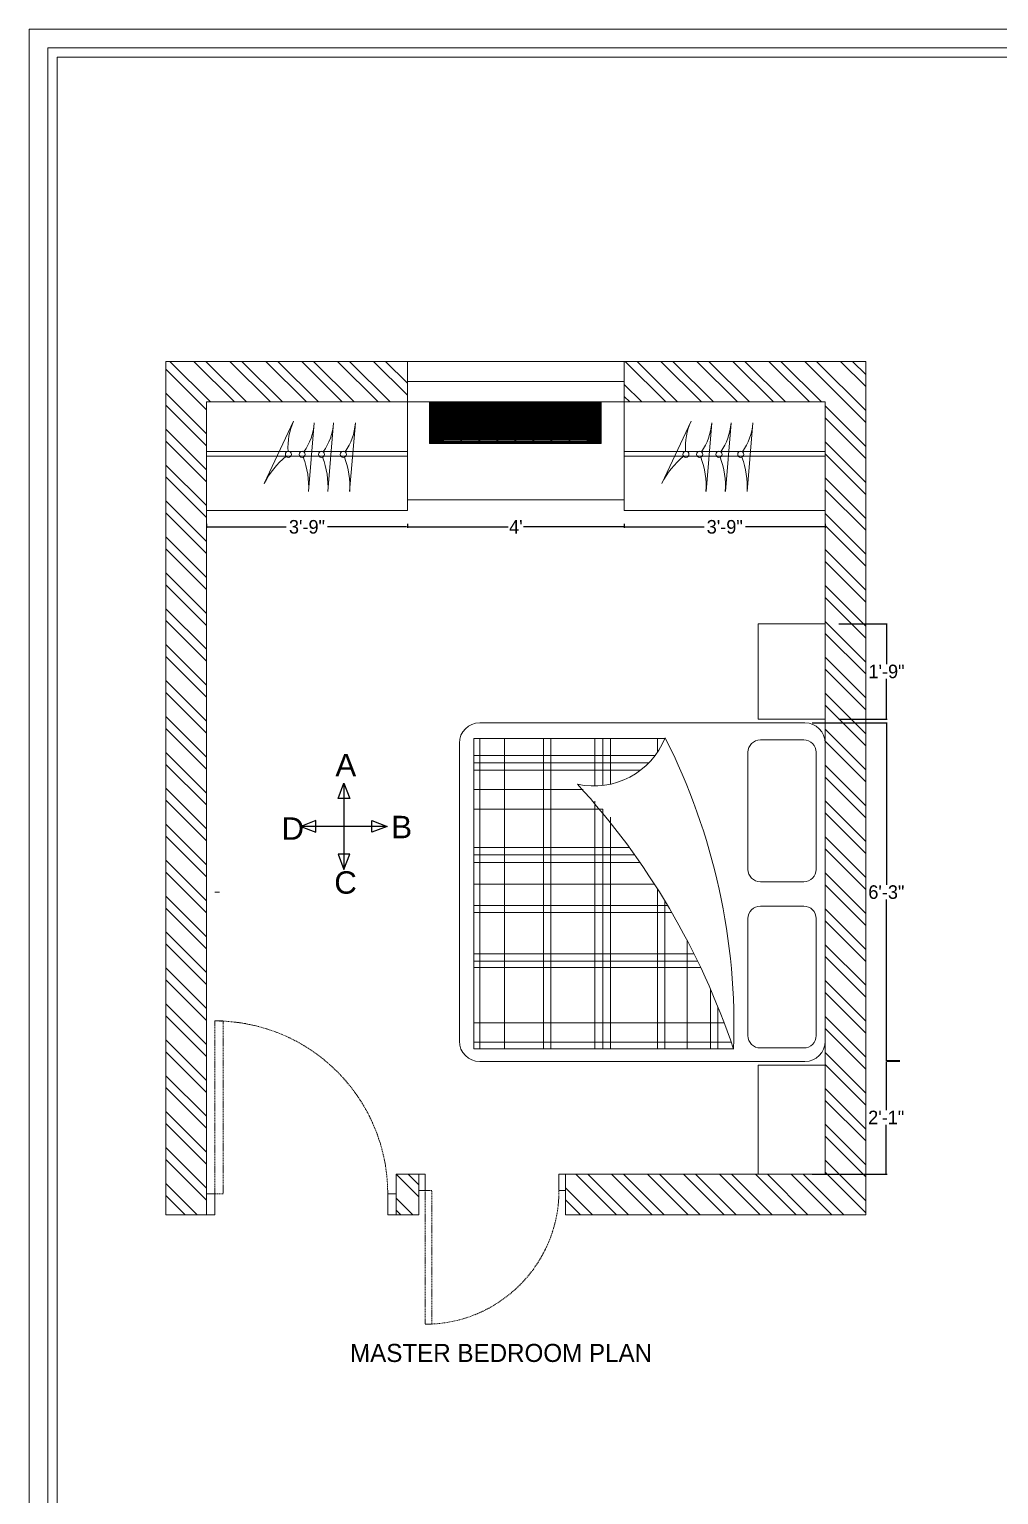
# Model space of a CAD drawing. Header units: inches. Extents: x 15448 to 46480, y -8154 to 0.
# Drawn here: x 23862.8 to 24077.4, y -5913.6 to -5589.1 of the extents above; entities that cross this region are included whole.
import ezdxf

# ---------------------------------------------------------------- set-up
doc = ezdxf.new("R2010")
doc.units = ezdxf.units.IN
doc.header["$MEASUREMENT"] = 0
doc.linetypes.add('DASHED2', pattern=[0.375, 0.25, -0.125])
doc.linetypes.add('HIDDEN', pattern=[0.375, 0.25, -0.125])
for name, color, linetype in [('A-Door-Frame', 1, 'Continuous'), ('A-Door-Swing', 8, 'HIDDEN'), ('Edges', 7, 'Continuous'), ('furni', 253, 'Continuous'), ('IEL-HATCH-002', 7, 'Continuous')]:
    doc.layers.add(name, color=color, linetype=linetype)
doc.layers.add('Furniture', color=251, linetype='Continuous', lineweight=18)
doc.layers.add('ROD', color=7, linetype='Continuous', lineweight=9)
doc.layers.add('PDF9_TEXT', color=7, linetype='Continuous', true_color=0xdadada)
doc.styles.add('b.k', font='verdana.ttf')
doc.styles.add('HEMI', font='stylu.ttf')
doc.styles.add('PDF Arial', font='arial.ttf')
doc.dimstyles.new('STANDARD$0', dxfattribs={"dimscale": 0, "dimtxt": 6, "dimasz": 3, "dimexe": 2, "dimexo": 2, "dimgap": 0, "dimtad": 0, "dimtih": 1, "dimtoh": 1, "dimdec": 1, "dimzin": 0, "dimdsep": 46, "dimlunit": 4, "dimtxsty": 'b.k', "dimcen": 2.5, "dimclrd": 256, "dimclre": 256, "dimclrt": 256, "dimadec": 0, "dimazin": 0, "dimtfac": 1, "dimtdec": 1, "dimtofl": 0, "dimtmove": 2, "dimatfit": 2, "dimfxl": 1, "dimfrac": 2, "dimtolj": 1, "dimtzin": 0, "dimlwd": 9, "dimlwe": 9, "dimarcsym": 0})

# ---------------------------------------------------------------- blocks, each defined once
blk = doc.blocks.new('DRYG')
at = {"layer": 'IEL-HATCH-002', "lineweight": 5, "transparency": 33554687}
h = blk.add_hatch(dxfattribs=at)
h.set_pattern_fill('ANSI31', color=9)
h.paths.add_polyline_path([(8088.69, 1479.56), (8081.6, 1479.56), (8081.6, 1479.53), (8081.6, 1421.69), (8088.69, 1421.69)])
h.paths.add_polyline_path([(8081.6, 1479.53), (8078.02, 1479.53), (8077.83, 1479.53), (8077.83, 1421.72), (8078.02, 1421.72), (8081.6, 1421.72)])
h.paths.add_polyline_path([(8091.83, 1479.56), (8088.69, 1479.56), (8088.69, 1421.69), (8091.83, 1421.69)])
h.paths.add_polyline_path([(8090.14, 1462.64), (8090.51, 1462.64), (8090.51, 1456.86), (8090.14, 1456.86)], flags=16)
h.paths.add_polyline_path([(8090.66, 1462.64), (8091.04, 1462.64), (8091.04, 1456.86), (8090.66, 1456.86)], flags=16)
h.paths.add_polyline_path([(8091.19, 1462.64), (8091.57, 1462.64), (8091.57, 1456.86), (8091.19, 1456.86)], flags=16)
h.paths.add_polyline_path([(8090.14, 1456.55), (8090.51, 1456.55), (8090.51, 1450.78), (8090.14, 1450.78)], flags=16)
h.paths.add_polyline_path([(8090.66, 1456.55), (8091.04, 1456.55), (8091.04, 1450.78), (8090.66, 1450.78)], flags=16)
h.paths.add_polyline_path([(8091.19, 1456.55), (8091.57, 1456.55), (8091.57, 1450.78), (8091.19, 1450.78)], flags=16)
h.paths.add_polyline_path([(8090.14, 1462.95), (8090.14, 1468.72), (8090.51, 1468.72), (8090.51, 1462.95)], flags=16)
h.paths.add_polyline_path([(8090.66, 1462.95), (8090.66, 1468.72), (8091.04, 1468.72), (8091.04, 1462.95)], flags=16)
h.paths.add_polyline_path([(8091.19, 1462.95), (8091.19, 1468.72), (8091.57, 1468.72), (8091.57, 1462.95)], flags=16)
h.paths.add_polyline_path([(8090.14, 1450.47), (8090.51, 1450.47), (8090.51, 1444.69), (8090.14, 1444.69)], flags=16)
h.paths.add_polyline_path([(8090.66, 1450.47), (8091.04, 1450.47), (8091.04, 1444.69), (8090.66, 1444.69)], flags=16)
h.paths.add_polyline_path([(8091.19, 1450.47), (8091.57, 1450.47), (8091.57, 1444.69), (8091.19, 1444.69)], flags=16)
h.paths.add_polyline_path([(8090.14, 1469.03), (8090.14, 1474.81), (8090.51, 1474.81), (8090.51, 1469.03)], flags=16)
h.paths.add_polyline_path([(8090.66, 1469.03), (8090.66, 1474.81), (8091.04, 1474.81), (8091.04, 1469.03)], flags=16)
h.paths.add_polyline_path([(8091.19, 1469.03), (8091.19, 1474.81), (8091.57, 1474.81), (8091.57, 1469.03)], flags=16)
h.paths.add_polyline_path([(8090.14, 1444.38), (8090.51, 1444.38), (8090.51, 1438.61), (8090.14, 1438.61)], flags=16)
h.paths.add_polyline_path([(8090.66, 1444.38), (8091.04, 1444.38), (8091.04, 1438.61), (8090.66, 1438.61)], flags=16)
h.paths.add_polyline_path([(8091.19, 1444.38), (8091.57, 1444.38), (8091.57, 1438.61), (8091.19, 1438.61)], flags=16)
h.paths.add_polyline_path([(8090.14, 1438.3), (8090.51, 1438.3), (8090.51, 1432.53), (8090.14, 1432.53)], flags=16)
h.paths.add_polyline_path([(8090.66, 1438.3), (8091.04, 1438.3), (8091.04, 1432.53), (8090.66, 1432.53)], flags=16)
h.paths.add_polyline_path([(8091.19, 1438.3), (8091.57, 1438.3), (8091.57, 1432.53), (8091.19, 1432.53)], flags=16)
h.paths.add_polyline_path([(8090.14, 1432.21), (8090.51, 1432.21), (8090.51, 1426.44), (8090.14, 1426.44)], flags=16)
h.paths.add_polyline_path([(8090.66, 1432.21), (8091.04, 1432.21), (8091.04, 1426.44), (8090.66, 1426.44)], flags=16)
h.paths.add_polyline_path([(8091.19, 1432.21), (8091.57, 1432.21), (8091.57, 1426.44), (8091.19, 1426.44)], flags=16)
at = {"layer": 'Edges', "color": 18, "lineweight": 5, "true_color": 0x000000}
for p, q in [((8077.83, 1479.53), (8077.83, 1479.56)), ((8077.83, 1479.56), (8078.02, 1479.56)), ((8077.83, 1479.53), (8077.83, 1421.72)), ((8077.83, 1479.53), (8078.02, 1479.53)), ((8078.02, 1479.56), (8078.02, 1479.53)), ((8078.02, 1479.56), (8081.6, 1479.56)), ((8078.02, 1479.53), (8081.6, 1479.53)), ((8088.69, 1479.56), (8081.6, 1479.56)), ((8081.6, 1479.56), (8081.6, 1479.53)), ((8081.6, 1479.53), (8081.6, 1421.72)), ((8088.69, 1479.56), (8091.83, 1479.56)), ((8088.69, 1421.69), (8088.69, 1479.56)), ((8091.83, 1479.56), (8091.83, 1421.69)), ((8090.14, 1474.81), (8090.51, 1474.81)), ((8090.14, 1469.03), (8090.14, 1474.81)), ((8090.51, 1474.81), (8090.51, 1469.03)), ((8090.66, 1474.81), (8091.04, 1474.81)), ((8090.66, 1469.03), (8090.66, 1474.81)), ((8091.04, 1474.81), (8091.04, 1469.03)), ((8091.19, 1474.81), (8091.57, 1474.81)), ((8091.19, 1469.03), (8091.19, 1474.81)), ((8091.57, 1474.81), (8091.57, 1469.03)), ((8090.51, 1469.03), (8090.14, 1469.03)), ((8090.14, 1468.72), (8090.51, 1468.72)), ((8090.14, 1462.95), (8090.14, 1468.72)), ((8090.51, 1468.72), (8090.51, 1462.95)), ((8091.04, 1469.03), (8090.66, 1469.03)), ((8090.66, 1468.72), (8091.04, 1468.72)), ((8090.66, 1462.95), (8090.66, 1468.72)), ((8091.04, 1468.72), (8091.04, 1462.95)), ((8091.57, 1469.03), (8091.19, 1469.03)), ((8091.19, 1468.72), (8091.57, 1468.72)), ((8091.19, 1462.95), (8091.19, 1468.72)), ((8091.57, 1468.72), (8091.57, 1462.95)), ((8090.51, 1462.95), (8090.14, 1462.95)), ((8090.14, 1462.64), (8090.51, 1462.64)), ((8090.14, 1456.86), (8090.14, 1462.64)), ((8090.51, 1462.64), (8090.51, 1456.86)), ((8091.04, 1462.95), (8090.66, 1462.95)), ((8090.66, 1462.64), (8091.04, 1462.64)), ((8090.66, 1456.86), (8090.66, 1462.64)), ((8091.04, 1462.64), (8091.04, 1456.86)), ((8091.57, 1462.95), (8091.19, 1462.95)), ((8091.19, 1462.64), (8091.57, 1462.64)), ((8091.19, 1456.86), (8091.19, 1462.64)), ((8091.57, 1462.64), (8091.57, 1456.86)), ((8090.51, 1456.86), (8090.14, 1456.86)), ((8090.14, 1456.55), (8090.51, 1456.55)), ((8090.14, 1450.78), (8090.14, 1456.55)), ((8090.51, 1456.55), (8090.51, 1450.78)), ((8091.04, 1456.86), (8090.66, 1456.86)), ((8090.66, 1456.55), (8091.04, 1456.55)), ((8090.66, 1450.78), (8090.66, 1456.55)), ((8091.04, 1456.55), (8091.04, 1450.78)), ((8091.57, 1456.86), (8091.19, 1456.86)), ((8091.19, 1456.55), (8091.57, 1456.55)), ((8091.19, 1450.78), (8091.19, 1456.55)), ((8091.57, 1456.55), (8091.57, 1450.78)), ((8090.51, 1450.78), (8090.14, 1450.78)), ((8090.14, 1450.47), (8090.51, 1450.47)), ((8090.14, 1444.69), (8090.14, 1450.47)), ((8090.51, 1450.47), (8090.51, 1444.69)), ((8091.04, 1450.78), (8090.66, 1450.78)), ((8090.66, 1450.47), (8091.04, 1450.47)), ((8090.66, 1444.69), (8090.66, 1450.47)), ((8091.04, 1450.47), (8091.04, 1444.69)), ((8091.57, 1450.78), (8091.19, 1450.78)), ((8091.19, 1450.47), (8091.57, 1450.47)), ((8091.19, 1444.69), (8091.19, 1450.47)), ((8091.57, 1450.47), (8091.57, 1444.69)), ((8090.51, 1444.69), (8090.14, 1444.69)), ((8090.14, 1444.38), (8090.51, 1444.38)), ((8090.14, 1438.61), (8090.14, 1444.38)), ((8090.51, 1444.38), (8090.51, 1438.61)), ((8091.04, 1444.69), (8090.66, 1444.69)), ((8090.66, 1444.38), (8091.04, 1444.38)), ((8090.66, 1438.61), (8090.66, 1444.38)), ((8091.04, 1444.38), (8091.04, 1438.61)), ((8091.57, 1444.69), (8091.19, 1444.69)), ((8091.19, 1444.38), (8091.57, 1444.38)), ((8091.19, 1438.61), (8091.19, 1444.38)), ((8091.57, 1444.38), (8091.57, 1438.61)), ((8090.51, 1438.61), (8090.14, 1438.61)), ((8090.14, 1438.3), (8090.51, 1438.3)), ((8090.14, 1432.53), (8090.14, 1438.3)), ((8090.51, 1438.3), (8090.51, 1432.53)), ((8091.04, 1438.61), (8090.66, 1438.61)), ((8090.66, 1438.3), (8091.04, 1438.3)), ((8090.66, 1432.53), (8090.66, 1438.3)), ((8091.04, 1438.3), (8091.04, 1432.53)), ((8091.57, 1438.61), (8091.19, 1438.61)), ((8091.19, 1438.3), (8091.57, 1438.3)), ((8091.19, 1432.53), (8091.19, 1438.3)), ((8091.57, 1438.3), (8091.57, 1432.53)), ((8090.51, 1432.53), (8090.14, 1432.53)), ((8091.04, 1432.53), (8090.66, 1432.53)), ((8091.57, 1432.53), (8091.19, 1432.53)), ((8090.14, 1432.21), (8090.51, 1432.21)), ((8090.14, 1426.44), (8090.14, 1432.21)), ((8090.51, 1432.21), (8090.51, 1426.44)), ((8090.66, 1432.21), (8091.04, 1432.21)), ((8090.66, 1426.44), (8090.66, 1432.21)), ((8091.04, 1432.21), (8091.04, 1426.44)), ((8091.19, 1432.21), (8091.57, 1432.21)), ((8091.19, 1426.44), (8091.19, 1432.21)), ((8091.57, 1432.21), (8091.57, 1426.44)), ((8090.51, 1426.44), (8090.14, 1426.44)), ((8091.04, 1426.44), (8090.66, 1426.44)), ((8091.57, 1426.44), (8091.19, 1426.44)), ((8077.83, 1421.69), (8077.83, 1421.72)), ((8077.83, 1421.72), (8078.02, 1421.72)), ((8078.02, 1421.69), (8077.83, 1421.69)), ((8078.02, 1421.72), (8078.02, 1421.69)), ((8081.6, 1421.72), (8078.02, 1421.72)), ((8078.02, 1421.69), (8081.6, 1421.69)), ((8081.6, 1421.72), (8081.6, 1421.69)), ((8088.69, 1421.69), (8081.6, 1421.69)), ((8088.69, 1421.69), (8091.83, 1421.69))]:
    blk.add_line(p, q, dxfattribs=at)
at = {"layer": 'furni', "color": 18, "lineweight": 5, "true_color": 0x000000}
blk.add_line((8077.83, 1421.69), (8091.83, 1421.69), dxfattribs=at)
blk = doc.blocks.new('*D960')
at = {"color": 254, "lineweight": -2, "transparency": 16777216}
for p, q in [((23902.01, -5698.62), (23902.01, -5699.46)), ((23946.51, -5698.62), (23946.51, -5699.46))]:
    blk.add_line(p, q, dxfattribs=at)
at = {"color": 1, "lineweight": -2, "transparency": 16777216}
for p, q in [((23902.19, -5699.28), (23919.68, -5699.28)), ((23946.33, -5699.28), (23928.84, -5699.28))]:
    blk.add_line(p, q, dxfattribs=at)
at = {"color": 1, "transparency": 16777216}
for points in [[(23902.19, -5699.25), (23902.19, -5699.31), (23902.01, -5699.28)], [(23946.33, -5699.25), (23946.33, -5699.31), (23946.51, -5699.28)]]:
    blk.add_solid(points, dxfattribs=at)
at = {"layer": 'Defpoints', "color": 0, "transparency": 16777216}
for p in [(23902.01, -5695.62), (23946.51, -5695.62), (23946.51, -5699.28)]:
    blk.add_point(p, dxfattribs=at)
at = {"color": 1, "lineweight": 5, "transparency": 16777216, "insert": (23924.26, -5699.28), "char_height": 3, "attachment_point": 5, "style": 'HEMI'}
blk.add_mtext('\\A1;3\'-9"', dxfattribs=at)
blk = doc.blocks.new('*D961')
at = {"color": 254, "lineweight": -2, "transparency": 16777216}
for p, q in [((23946.51, -5698.62), (23946.51, -5699.46)), ((23994.51, -5698.62), (23994.51, -5699.46))]:
    blk.add_line(p, q, dxfattribs=at)
at = {"color": 1, "lineweight": -2, "transparency": 16777216}
for p, q in [((23946.69, -5699.28), (23968.79, -5699.28)), ((23994.33, -5699.28), (23972.22, -5699.28))]:
    blk.add_line(p, q, dxfattribs=at)
at = {"color": 1, "transparency": 16777216}
for points in [[(23946.69, -5699.25), (23946.69, -5699.31), (23946.51, -5699.28)], [(23994.33, -5699.25), (23994.33, -5699.31), (23994.51, -5699.28)]]:
    blk.add_solid(points, dxfattribs=at)
at = {"layer": 'Defpoints', "color": 0, "transparency": 16777216}
for p in [(23946.51, -5695.62), (23994.51, -5695.62), (23994.51, -5699.28)]:
    blk.add_point(p, dxfattribs=at)
at = {"color": 1, "lineweight": 5, "transparency": 16777216, "insert": (23970.51, -5699.28), "char_height": 3, "attachment_point": 5, "style": 'HEMI'}
blk.add_mtext("\\A1;4'", dxfattribs=at)
blk = doc.blocks.new('*D962')
at = {"color": 254, "lineweight": -2, "transparency": 16777216}
for p, q in [((23994.51, -5698.62), (23994.51, -5699.46)), ((24039.01, -5698.62), (24039.01, -5699.46))]:
    blk.add_line(p, q, dxfattribs=at)
at = {"color": 1, "lineweight": -2, "transparency": 16777216}
for p, q in [((23994.69, -5699.28), (24012.18, -5699.28)), ((24038.83, -5699.28), (24021.34, -5699.28))]:
    blk.add_line(p, q, dxfattribs=at)
at = {"color": 1, "transparency": 16777216}
for points in [[(23994.69, -5699.25), (23994.69, -5699.31), (23994.51, -5699.28)], [(24038.83, -5699.25), (24038.83, -5699.31), (24039.01, -5699.28)]]:
    blk.add_solid(points, dxfattribs=at)
at = {"layer": 'Defpoints', "color": 0, "transparency": 16777216}
for p in [(23994.51, -5695.62), (24039.01, -5695.62), (24039.01, -5699.28)]:
    blk.add_point(p, dxfattribs=at)
at = {"color": 1, "lineweight": 5, "transparency": 16777216, "insert": (24016.76, -5699.28), "char_height": 3, "attachment_point": 5, "style": 'HEMI'}
blk.add_mtext('\\A1;3\'-9"', dxfattribs=at)
blk = doc.blocks.new('*D963')
at = {"color": 254, "lineweight": -2, "transparency": 16777216}
for p, q in [((24042.01, -5720.72), (24052.75, -5720.72)), ((24042.01, -5741.89), (24052.75, -5741.89))]:
    blk.add_line(p, q, dxfattribs=at)
at = {"color": 1, "lineweight": -2, "transparency": 16777216}
for p, q in [((24052.57, -5720.9), (24052.57, -5729.67)), ((24052.57, -5741.71), (24052.57, -5732.95))]:
    blk.add_line(p, q, dxfattribs=at)
at = {"color": 1, "transparency": 16777216}
for points in [[(24052.54, -5720.9), (24052.6, -5720.9), (24052.57, -5720.72)], [(24052.54, -5741.71), (24052.6, -5741.71), (24052.57, -5741.89)]]:
    blk.add_solid(points, dxfattribs=at)
at = {"layer": 'Defpoints', "color": 0, "transparency": 16777216}
for p in [(24039.01, -5720.72), (24039.01, -5741.89), (24052.57, -5741.89)]:
    blk.add_point(p, dxfattribs=at)
at = {"color": 1, "lineweight": 5, "transparency": 16777216, "insert": (24052.57, -5731.31), "char_height": 3, "attachment_point": 5, "style": 'HEMI'}
blk.add_mtext('\\A1;1\'-9"', dxfattribs=at)
blk = doc.blocks.new('*D907')
at = {"color": 254, "lineweight": -2, "transparency": 16777216}
for p, q in [((24036.1, -5742.67), (24052.72, -5742.67)), ((24055.54, -5817.67), (24052.72, -5817.67))]:
    blk.add_line(p, q, dxfattribs=at)
at = {"color": 1, "lineweight": -2, "transparency": 16777216}
for p, q in [((24052.54, -5742.85), (24052.54, -5778.53)), ((24052.54, -5817.49), (24052.54, -5781.82))]:
    blk.add_line(p, q, dxfattribs=at)
at = {"color": 1, "transparency": 16777216}
for points in [[(24052.51, -5742.85), (24052.57, -5742.85), (24052.54, -5742.67)], [(24052.51, -5817.49), (24052.57, -5817.49), (24052.54, -5817.67)]]:
    blk.add_solid(points, dxfattribs=at)
at = {"layer": 'Defpoints', "color": 0, "transparency": 16777216}
for p in [(24033.1, -5742.67), (24052.54, -5817.67), (24052.54, -5817.67)]:
    blk.add_point(p, dxfattribs=at)
at = {"color": 1, "lineweight": 5, "transparency": 16777216, "insert": (24052.54, -5780.17), "char_height": 3, "attachment_point": 5, "style": 'HEMI'}
blk.add_mtext('\\A1;6\'-3"', dxfattribs=at)
blk = doc.blocks.new('*D964')
at = {"color": 1, "lineweight": -2, "transparency": 16777216}
for p, q in [((24052.51, -5817.67), (24052.51, -5828.44)), ((24052.51, -5842.44), (24052.51, -5831.68))]:
    blk.add_line(p, q, dxfattribs=at)
at = {"color": 254, "lineweight": -2, "transparency": 16777216}
for p, q in [((24055.51, -5817.49), (24052.69, -5817.49)), ((24036.1, -5842.62), (24052.69, -5842.62))]:
    blk.add_line(p, q, dxfattribs=at)
at = {"color": 1, "transparency": 16777216}
for points in [[(24052.48, -5817.67), (24052.54, -5817.67), (24052.51, -5817.49)], [(24052.48, -5842.44), (24052.54, -5842.44), (24052.51, -5842.62)]]:
    blk.add_solid(points, dxfattribs=at)
at = {"layer": 'Defpoints', "color": 0, "transparency": 16777216}
for p in [(24052.51, -5817.49), (24033.1, -5842.62), (24052.51, -5842.62)]:
    blk.add_point(p, dxfattribs=at)
at = {"color": 1, "lineweight": 5, "transparency": 16777216, "insert": (24052.51, -5830.06), "char_height": 3, "attachment_point": 5, "style": 'HEMI'}
blk.add_mtext('\\A1;2\'-1"', dxfattribs=at)
blk = doc.blocks.new('RGE')
for p, q in [((13927.49, 4640.67), (13927.49, 4613.06)), ((13941.3, 4626.86), (13913.68, 4626.86))]:
    blk.add_line(p, q)
for points in [[(13927.49, 4640.67), (13929.37, 4635.81), (13927.49, 4635.81), (13925.61, 4635.81)], [(13913.68, 4626.86), (13918.54, 4624.98), (13918.54, 4626.86), (13918.54, 4628.74)], [(13941.3, 4626.86), (13936.44, 4624.98), (13936.44, 4626.86), (13936.44, 4628.74)], [(13927.49, 4613.06), (13929.37, 4617.92), (13927.49, 4617.92), (13925.61, 4617.92)]]:
    blk.add_lwpolyline(points, close=True)
at = {"layer": 'PDF9_TEXT', "color": 240, "true_color": 0xe90039, "char_height": 7.1792, "attachment_point": 7, "style": 'PDF Arial'}
for s, insert in [('{\\C256;\\c0;A}', (13924.75, 4642.89)), ('{\\C256;\\c0;D}', (13907.48, 4622.58)), ('{\\C256;\\c0;B}', (13942.63, 4623.07)), ('{\\C256;\\c0;C}', (13924.39, 4605.21))]:
    blk.add_mtext(s, dxfattribs=dict(at, insert=insert))

msp = doc.modelspace()

# ---------------------------------------------------------------- hatches: boundary and pattern name
at = {"layer": 'IEL-HATCH-002', "lineweight": 5, "transparency": 33554687}
h = msp.add_hatch(dxfattribs=at)
h.set_pattern_fill('ANSI32', color=1, scale=15, angle=90)
h.set_pattern_definition([(135, (7470.4434, -2606.1207), (-3.9774756, -3.9774756), []), (135, (7470.4434, -2603.469), (-3.9774756, -3.9774756), [])])
h.paths.add_polyline_path([(23893.01, -5662.62), (23893.01, -5842.62), (23893.01, -5851.62), (23902.01, -5851.62), (23902.01, -5671.62), (23946.51, -5671.62), (23946.51, -5662.62)])
h.paths.add_polyline_path([(23994.51, -5662.62), (23994.51, -5671.62), (23996.34, -5671.62), (23996.37, -5671.62), (24039.01, -5671.62), (24039.01, -5842.62), (23981.51, -5842.62), (23981.51, -5846.24), (23981.51, -5851.62), (24048.01, -5851.62), (24048.01, -5671.62), (24048.01, -5662.62), (24039.01, -5662.62)])
h.paths.add_polyline_path([(23944.01, -5842.62), (23944.01, -5851.62), (23949.01, -5851.62), (23949.01, -5842.62)])

# ---------------------------------------------------------------- linework, layer by layer
at = {"lineweight": 5}
for p, q in [((23893.01, -5662.62), (24048.01, -5662.62)), ((24048.01, -5851.62), (24048.01, -5662.62)), ((24024.16, -5741.89), (24024.16, -5720.72)), ((24024.16, -5720.72), (24039.01, -5720.72)), ((23962.51, -5742.67), (24034.51, -5742.67)), ((24039.01, -5741.89), (24024.16, -5741.89)), ((24003.67, -5746.14), (23961.17, -5746.14)), ((23961.17, -5746.14), (23961.17, -5814.89)), ((23962.54, -5746.14), (23962.54, -5814.89)), ((23968.02, -5746.14), (23968.02, -5814.89)), ((23976.65, -5746.14), (23976.65, -5814.89)), ((23978.29, -5746.14), (23978.29, -5814.89)), ((23988.01, -5746.14), (23988.01, -5756.65)), ((23989.79, -5746.14), (23989.79, -5756.53)), ((23991.43, -5746.14), (23991.43, -5756.26)), ((24001.84, -5746.14), (24001.84, -5749.21)), ((24003.48, -5746.14), (24003.48, -5746.16)), ((24034.27, -5746.46), (24024.64, -5746.46)), ((23958.01, -5813.17), (23958.01, -5747.17)), ((23961.17, -5749.91), (24001.34, -5749.91)), ((24021.9, -5749.2), (24021.9, -5775.12)), ((24037.01, -5775.12), (24037.01, -5749.2)), ((23961.17, -5751.55), (23999.92, -5751.55)), ((23961.17, -5753.19), (23998.06, -5753.19)), ((23961.17, -5757.43), (23985.39, -5757.43)), ((23988.01, -5759.99), (23988.01, -5814.89)), ((23961.17, -5761.81), (23989.8, -5761.81)), ((23989.79, -5761.81), (23989.79, -5814.89)), ((23991.43, -5763.55), (23991.43, -5814.89)), ((23961.17, -5770.3), (23995.63, -5770.3)), ((23961.17, -5771.94), (23996.81, -5771.94)), ((23961.17, -5773.58), (23997.97, -5773.58)), ((23961.17, -5778.37), (24001.16, -5778.37)), ((24001.84, -5779.43), (24001.84, -5814.89)), ((24024.64, -5777.85), (24034.27, -5777.85)), ((24003.48, -5782.09), (24003.48, -5814.89)), ((23961.17, -5783.16), (24004.13, -5783.16)), ((23961.17, -5784.67), (24005.01, -5784.67)), ((24034.27, -5783.29), (24024.64, -5783.29)), ((24021.9, -5786.02), (24021.9, -5811.94)), ((24037.01, -5811.94), (24037.01, -5786.02)), ((24008.41, -5790.83), (24008.41, -5814.89)), ((23961.17, -5793.84), (24009.95, -5793.84)), ((23961.17, -5795.48), (24010.76, -5795.48)), ((23961.17, -5796.85), (24011.42, -5796.85)), ((24013.62, -5801.7), (24013.62, -5814.89)), ((24015.26, -5805.62), (24015.26, -5814.89)), ((23961.17, -5809.14), (24016.63, -5809.14)), ((23961.17, -5813.38), (24018.17, -5813.38)), ((23961.17, -5814.89), (24018.71, -5814.89)), ((24024.64, -5814.68), (24034.27, -5814.68)), ((24034.51, -5817.67), (23962.51, -5817.67)), ((24039.01, -5818.46), (24024.16, -5818.46)), ((24024.16, -5818.46), (24024.16, -5842.62))]:
    msp.add_line(p, q, dxfattribs=at)
at = {"color": 0, "lineweight": 5}
for p, q in [((23902.01, -5851.62), (23902.01, -5671.62)), ((23949.01, -5851.62), (23944.01, -5851.62))]:
    msp.add_line(p, q, dxfattribs=at)
at = {"color": 9, "lineweight": 5, "true_color": 0xc7c8ca}
for p, q in [((23946.51, -5671.62), (23946.51, -5695.62)), ((23994.51, -5671.62), (23994.51, -5695.62)), ((23902.01, -5682.62), (23946.51, -5682.62)), ((23902.01, -5683.62), (23946.51, -5683.62)), ((23994.51, -5682.62), (24039.01, -5682.62)), ((23994.51, -5683.62), (24039.01, -5683.62)), ((23994.51, -5693.26), (23946.51, -5693.26)), ((24039.01, -5720.72), (24039.01, -5741.89)), ((24039.01, -5747.17), (24039.01, -5813.17)), ((23904.88, -5780.17), (23903.88, -5780.17)), ((24039.01, -5842.62), (24039.01, -5818.46)), ((24024.16, -5842.62), (24039.01, -5842.62))]:
    msp.add_line(p, q, dxfattribs=at)
at = {"lineweight": 5}
for centre, radius, start, end in [((23962.51, -5747.17), 4.5, 90, 180), ((24034.51, -5747.17), 4.5, 0, 90), ((23987.77, -5739.65), 17.01, 257.6444, 338.2127), ((23877.49, -5809.76), 141.3, 357.9004, 26.8404), ((24024.64, -5749.2), 2.74, 90, 180), ((24034.27, -5749.2), 2.74, 360, 90), ((23863.2, -5867.01), 163.99, 18.517, 42.4831), ((24024.64, -5775.12), 2.74, 180, 270), ((24034.27, -5775.12), 2.74, 270, 0), ((24024.64, -5786.02), 2.74, 90, 180), ((24034.27, -5786.02), 2.74, 360, 90), ((24024.64, -5811.94), 2.74, 180, 270), ((24034.27, -5811.94), 2.74, 270, 0), ((23962.51, -5813.17), 4.5, 180, 270), ((24034.51, -5813.17), 4.5, 270, 0)]:
    msp.add_arc(centre, radius, start, end, dxfattribs=at)
at = {"layer": 'A-Door-Frame', "lineweight": 5}
for p, q in [((23949.01, -5842.62), (23949.01, -5846.24)), ((23981.51, -5842.62), (23981.51, -5846.24)), ((23902.01, -5851.62), (23902.01, -5846.96)), ((23944.01, -5851.62), (23944.01, -5846.96))]:
    msp.add_line(p, q, dxfattribs=at)
for points in [[(23949.01, -5842.62), (23950.45, -5842.62), (23950.45, -5846.24), (23949.01, -5846.24)], [(23981.51, -5842.62), (23980.06, -5842.62), (23980.06, -5846.24), (23981.51, -5846.24)], [(23902.01, -5851.62), (23903.87, -5851.62), (23903.87, -5846.96), (23902.01, -5846.96)], [(23944.01, -5851.62), (23942.14, -5851.62), (23942.14, -5846.96), (23944.01, -5846.96)]]:
    msp.add_lwpolyline(points, dxfattribs=at)
at = {"layer": 'A-Door-Swing', "linetype": 'DASHED2', "lineweight": 5}
for points in [[(23903.87, -5846.96), (23903.87, -5808.69), (23905.74, -5808.69), (23905.74, -5846.96)], [(23950.45, -5846.24), (23950.45, -5875.85), (23951.9, -5875.85), (23951.9, -5846.24)]]:
    msp.add_lwpolyline(points, close=True, dxfattribs=at)
for centre, radius, start, end in [((23903.87, -5846.96), 38.27, 0, 90), ((23950.45, -5846.24), 29.61, 270, 0)]:
    msp.add_arc(centre, radius, start, end, dxfattribs=at)
at = {"layer": 'furni', "color": 18, "lineweight": 5, "true_color": 0x000000}
for points in [[(23862.79, -6280.1), (23862.79, -5589.09), (24356.57, -5589.09), (24356.57, -6280.1)], [(23866.9, -6275.98), (23866.9, -5593.2), (24352.46, -5593.2), (24352.46, -6275.98)], [(23868.95, -6273.93), (23868.95, -5595.26), (24350.4, -5595.26), (24350.4, -6273.93)]]:
    msp.add_lwpolyline(points, close=True, dxfattribs=at)
at = {"layer": 'Furniture', "color": 133, "lineweight": 5, "true_color": 0x84cdcc}
for p, q in [((23921.31, -5675.86), (23914.82, -5689.66)), ((23925.89, -5676.27), (23924.61, -5691.47)), ((23930.17, -5676.27), (23928.89, -5691.47)), ((23935, -5676.27), (23933.71, -5691.47)), ((24009.31, -5675.86), (24002.82, -5689.66)), ((24013.89, -5676.27), (24012.61, -5691.47)), ((24018.17, -5676.27), (24016.89, -5691.47)), ((24023, -5676.27), (24021.71, -5691.47))]:
    msp.add_line(p, q, dxfattribs=at)
for centre in [(23920.16, -5683.22), (23923.2, -5683.22), (23927.48, -5683.22), (23932.31, -5683.22), (24008.16, -5683.22), (24011.2, -5683.22), (24015.48, -5683.22), (24020.31, -5683.22)]:
    msp.add_circle(centre, 0.673, dxfattribs=at)
for centre, radius, start, end in [((23933.24, -5681.48), 13.19, 154.7514, 184.6513), ((23912.74, -5675.18), 13.19, 325.3487, 355.2486), ((23917.02, -5675.18), 13.19, 325.3487, 355.2486), ((23921.85, -5675.18), 13.19, 325.3487, 355.2486), ((24021.24, -5681.48), 13.19, 154.7514, 184.6513), ((24000.74, -5675.18), 13.19, 325.3487, 355.2486), ((24005.02, -5675.18), 13.19, 325.3487, 355.2486), ((24009.85, -5675.18), 13.19, 325.3487, 355.2486), ((23931.45, -5698.03), 18.62, 129.3984, 153.3097), ((23906.02, -5690.4), 18.62, 356.6903, 20.6016), ((23910.3, -5690.4), 18.62, 356.6903, 20.6016), ((23915.13, -5690.4), 18.62, 356.6903, 20.6016), ((24019.45, -5698.03), 18.62, 129.3984, 153.3097), ((23994.02, -5690.4), 18.62, 356.6903, 20.6016), ((23998.3, -5690.4), 18.62, 356.6903, 20.6016), ((24003.13, -5690.4), 18.62, 356.6903, 20.6016)]:
    msp.add_arc(centre, radius, start, end, dxfattribs=at)
at = {"layer": 'ROD', "color": 0, "lineweight": 5}
for p, q in [((23893.01, -5662.62), (23893.01, -5842.62)), ((24039.01, -5662.62), (24048.01, -5662.62)), ((24039.01, -5671.62), (23902.01, -5671.62)), ((24039.01, -5671.62), (24039.01, -5842.62)), ((23893.01, -5842.62), (23893.01, -5851.62)), ((23944.01, -5851.62), (23944.01, -5842.62)), ((23949.01, -5851.62), (23949.01, -5842.62)), ((23949.01, -5851.62), (23949.01, -5842.62)), ((24039.01, -5842.62), (23981.51, -5842.62)), ((23893.01, -5851.62), (23902.01, -5851.62)), ((24048.01, -5851.62), (23981.51, -5851.62))]:
    msp.add_line(p, q, dxfattribs=at)
at = {"layer": 'ROD', "color": 5, "lineweight": 5}
for p, q in [((23946.51, -5662.62), (23946.51, -5671.62)), ((23994.51, -5662.62), (23946.51, -5662.62)), ((23994.51, -5671.62), (23994.51, -5662.62)), ((23994.51, -5667.12), (23946.51, -5667.12))]:
    msp.add_line(p, q, dxfattribs=at)
at = {"layer": 'ROD', "color": 9, "lineweight": 5, "true_color": 0xc7c8ca}
for p, q in [((23946.51, -5671.62), (23994.51, -5671.62)), ((23946.51, -5695.62), (23902.01, -5695.62)), ((24039.01, -5695.62), (23994.51, -5695.62)), ((23944.01, -5851.62), (23944.01, -5842.62))]:
    msp.add_line(p, q, dxfattribs=at)
at = {"layer": 'ROD', "color": 18, "lineweight": 5, "true_color": 0x000000}
msp.add_line((23949.01, -5842.62), (23944.01, -5842.62), dxfattribs=at)
at = {"layer": 'ROD', "color": 7, "lineweight": 5}
msp.add_line((23981.51, -5842.62), (23981.51, -5851.62), dxfattribs=at)

# ---------------------------------------------------------------- block references
at = {"lineweight": 5, "xscale": 0.6916268008371703, "yscale": 0.6916268008371703, "zscale": 0.6916268008371703}
msp.add_blockref('RGE', (14299.82, -8965.67), dxfattribs=at)
at = {"layer": 'furni', "color": 18, "lineweight": 5, "true_color": 0x000000, "xscale": -0.6569976136052628, "yscale": 0.6569976136052628, "zscale": 0.6569976136052628, "rotation": 90}
msp.add_blockref('DRYG', (24923.45, -364.48), dxfattribs=at)

# ---------------------------------------------------------------- texts
at = {"color": 0, "lineweight": 5, "insert": (24004.56, -5880.2), "char_height": 4, "attachment_point": 3, "rotation": 0.0094, "style": 'HEMI'}
msp.add_mtext_dynamic_manual_height_columns('\\pxqc;MASTER BEDROOM PLAN', width=74.6612, gutter_width=18.23, heights=[0], dxfattribs=at)

# ---------------------------------------------------------------- dimensions: what is measured, and where the dimension line sits
at = {"color": 1, "lineweight": 5}
for base, p1, p2, picture, middle in [((23946.50721317, -5699.27588204), (23902.00721317, -5695.62455417), (23946.50721317, -5695.62455417), '*D960', (23924.25721317, -5699.27588204)), ((23994.51, -5699.28), (23946.51, -5695.62), (23994.51, -5695.62), '*D961', (23970.51, -5699.28)), ((24039.00721317, -5699.27588204), (23994.50721317, -5695.62455417), (24039.00721317, -5695.62455417), '*D962', (24016.75721317, -5699.27588204))]:
    dim = msp.add_linear_dim(base=base, p1=p1, p2=p2, dimstyle='STANDARD$0', override={"dimscale": 1, "dimtxt": 3, "dimasz": 0.18, "dimexe": 0.18, "dimexo": 3, "dimgap": 0.09, "dimdec": 0, "dimtxsty": 'HEMI', "dimcen": 0.09, "dimclrd": 1, "dimclre": 254, "dimclrt": 1, "dimtdec": 0, "dimtmove": 1, "dimatfit": 3, "dimfxl": 0.03937, "dimfrac": 0, "dimlwd": 65534, "dimlwe": 65534, "dimarcsym": 1}, dxfattribs=at)
    dim.commit()
    dim.dimension.update_dxf_attribs({"geometry": picture, "text_midpoint": middle})
for base, p1, p2, picture, middle in [((24052.57, -5741.89), (24039.01, -5720.72), (24039.01, -5741.89), '*D963', (24052.57, -5731.31)), ((24052.54, -5817.67), (24033.1, -5742.67), (24052.54, -5817.67), '*D907', (24052.54, -5780.17)), ((24052.51, -5842.62), (24052.51, -5817.49), (24033.1, -5842.62), '*D964', (24052.51, -5830.06))]:
    dim = msp.add_linear_dim(base=base, p1=p1, p2=p2, angle=90, dimstyle='STANDARD$0', override={"dimscale": 1, "dimtxt": 3, "dimasz": 0.18, "dimexe": 0.18, "dimexo": 3, "dimgap": 0.09, "dimdec": 0, "dimtxsty": 'HEMI', "dimcen": 0.09, "dimclrd": 1, "dimclre": 254, "dimclrt": 1, "dimtdec": 0, "dimtmove": 1, "dimatfit": 3, "dimfxl": 0.03937, "dimfrac": 0, "dimlwd": 65534, "dimlwe": 65534, "dimarcsym": 1}, dxfattribs=at)
    dim.commit()
    dim.dimension.update_dxf_attribs({"geometry": picture, "text_midpoint": middle})

doc.saveas('drawing.dxf')
